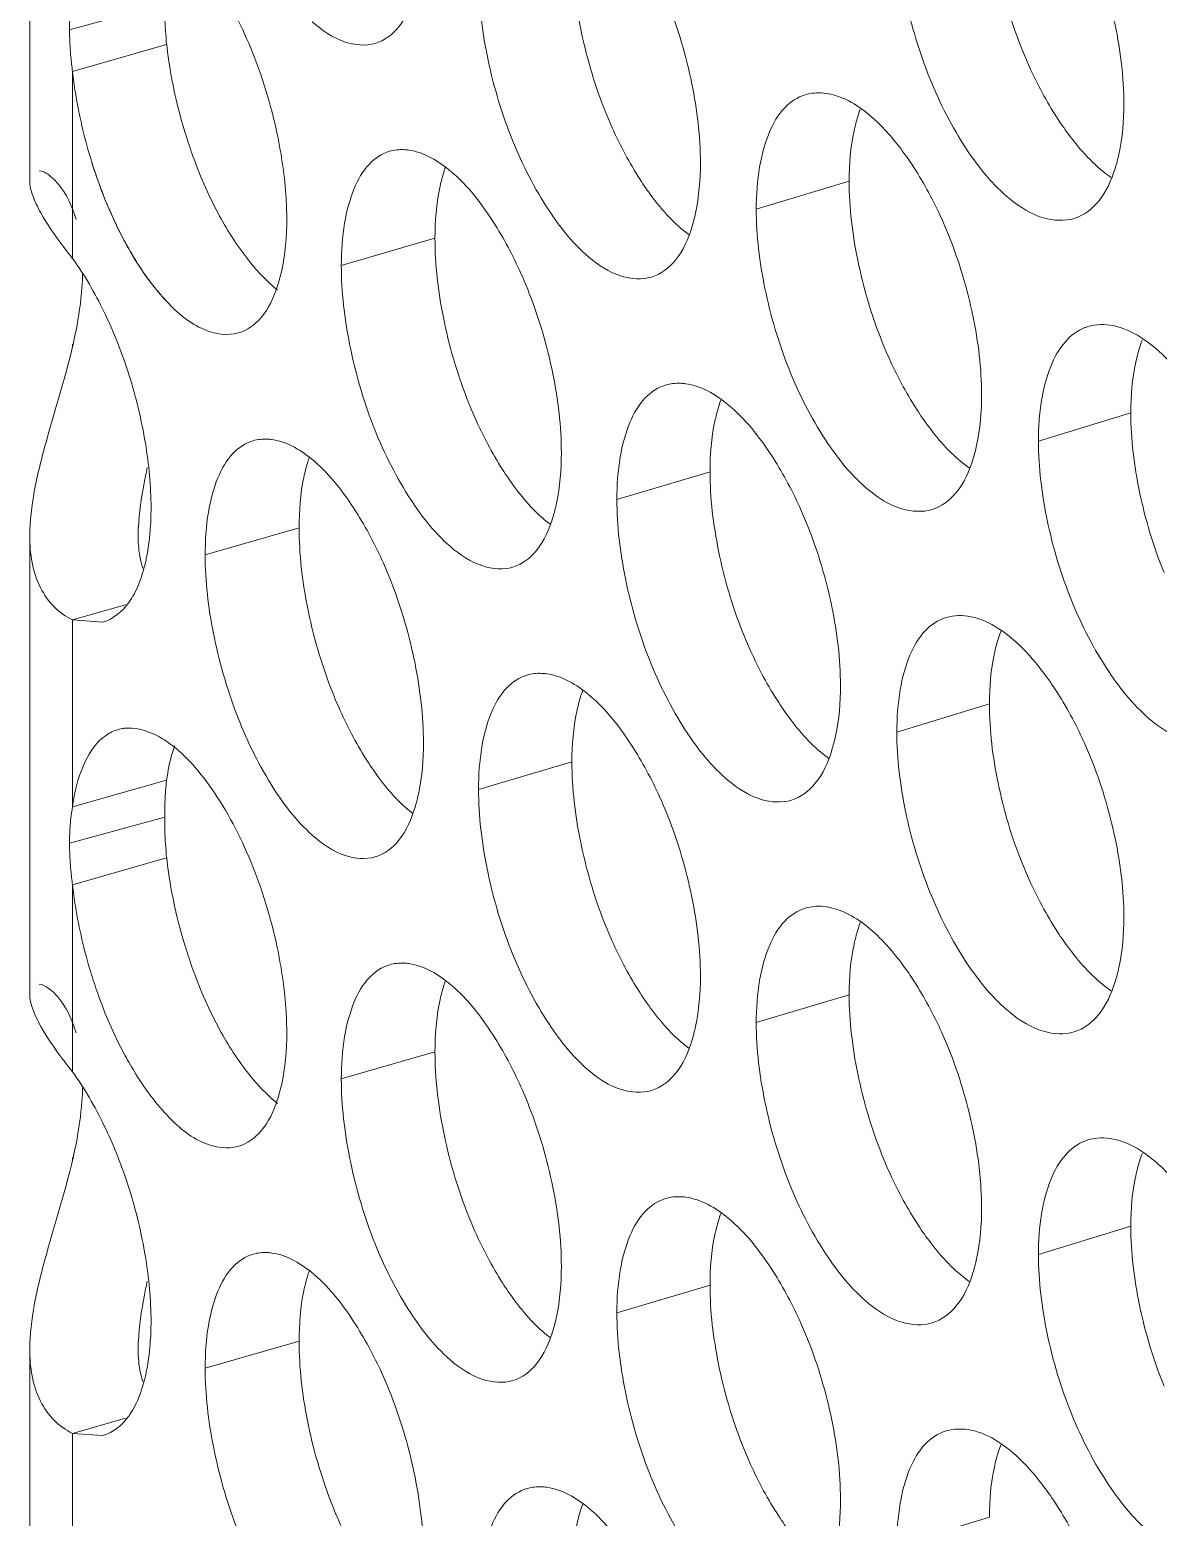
# Model space of a CAD drawing. Header units: millimetres. Extents: x 1177 to 4147, y 93 to 2194.
# Drawn here: x 2491.77 to 2502.7, y 874.13 to 888.53 of the extents above; entities that cross this region are included whole.
import ezdxf

# ---------------------------------------------------------------- set-up
doc = ezdxf.new("R2010")
doc.units = ezdxf.units.MM
doc.header["$LTSCALE"] = 0.1
doc.layers.get('0').update_dxf_attribs({"lineweight": 13})
doc.layers.add('标注', color=251, linetype='Continuous', lineweight=9)

# ---------------------------------------------------------------- blocks, each defined once
blk = doc.blocks.new('02')
for p, q in [((4328.801, 858.5), (4328.801, 864.842)), ((4329.392, 857.432), (4329.392, 860.019)), ((4328.801, 847.248), (4328.801, 853.595)), ((4329.392, 849.845), (4329.392, 852.432)), ((4329.392, 846.182), (4329.392, 848.769)), ((4328.801, 835.981), (4328.801, 842.345)), ((4329.392, 838.595), (4329.392, 841.182))]:
    blk.add_line(p, q)
at = {"layer": '标注'}
for p, q in [((4330.668, 860.953), (4329.351, 860.594)), ((4330.668, 860.953), (4329.351, 860.594)), ((4330.695, 860.391), (4329.392, 860.019)), ((4330.695, 860.391), (4329.392, 860.019)), ((4340.139, 858.499), (4338.854, 858.112)), ((4334.408, 857.71), (4333.112, 857.333)), ((4334.408, 857.71), (4333.112, 857.333)), ((4329.392, 856.21), (4329.392, 856.248)), ((4344.036, 855.298), (4342.758, 854.905)), ((4338.214, 854.482), (4336.925, 854.098)), ((4338.214, 854.482), (4336.925, 854.098)), ((4332.528, 853.707), (4331.228, 853.332)), ((4330.127, 852.641), (4329.392, 852.432)), ((4329.392, 852.432), (4329.813, 852.402)), ((4342.08, 851.271), (4340.799, 850.881)), ((4342.08, 851.271), (4340.799, 850.881)), ((4336.303, 850.469), (4335.011, 850.088)), ((4330.695, 850.217), (4329.392, 849.845)), ((4330.668, 849.703), (4329.351, 849.344)), ((4330.695, 849.141), (4329.392, 848.769)), ((4340.139, 847.249), (4338.854, 846.862)), ((4334.408, 846.46), (4333.112, 846.083)), ((4329.392, 844.96), (4329.392, 844.998)), ((4344.036, 844.048), (4342.758, 843.655)), ((4338.214, 843.232), (4336.925, 842.848)), ((4332.528, 842.457), (4331.228, 842.082)), ((4330.127, 841.391), (4329.392, 841.182)), ((4329.392, 841.182), (4329.813, 841.152)), ((4342.08, 840.021), (4340.799, 839.631))]:
    blk.add_line(p, q, dxfattribs=at)
for centre, radius, start, end in [((4336.687, 860.966), 6.02, 181.871, 185.483), ((4336.687, 860.966), 6.02, 181.871, 185.483), ((4336.712, 861.054), 6.053, 186.2893, 189.956), ((4336.712, 861.054), 6.053, 186.2893, 189.956), ((4333.9, 860.641), 4.55, 185.3339, 187.8588), ((4333.9, 860.641), 4.55, 185.3339, 187.8588), ((4342.076, 858.831), 1.903, 159.5485, 162.781), ((4336.39, 858.039), 1.95, 160.5892, 163.1153), ((4336.39, 858.039), 1.95, 160.5892, 163.1153), ((4343.627, 855.894), 0.623, 107.151, 111.3587), ((4345.946, 855.632), 1.875, 158.8656, 162.563), ((4340.165, 854.812), 1.918, 159.8933, 162.8914), ((4340.165, 854.812), 1.918, 159.8933, 162.8914), ((4334.526, 854.033), 1.966, 160.9402, 163.2288), ((4332.677, 853.598), 2.377, 177.2621, 180.0726), ((4344.003, 851.604), 1.889, 159.2059, 162.6715), ((4344.003, 851.604), 1.889, 159.2059, 162.6715), ((4338.27, 850.798), 1.933, 160.2403, 163.0029), ((4330.173, 850.386), 0.55, 97.1735, 105.9366), ((4335.848, 849.705), 5.18, 178.0496, 180.0207), ((4331.697, 849.429), 2.342, 169.768, 173.6853), ((4336.345, 849.704), 5.677, 180.0086, 181.863), ((4336.687, 849.716), 6.02, 181.871, 185.483), ((4336.712, 849.804), 6.053, 186.2893, 189.956), ((4333.9, 849.391), 4.55, 185.3339, 187.8588), ((4342.076, 847.581), 1.903, 159.5485, 162.781), ((4336.39, 846.789), 1.95, 160.5892, 163.1153), ((4343.627, 844.644), 0.623, 107.151, 111.3587), ((4345.946, 844.382), 1.875, 158.8656, 162.563), ((4340.165, 843.562), 1.918, 159.8933, 162.8914), ((4334.526, 842.783), 1.966, 160.9402, 163.2288), ((4332.677, 842.348), 2.377, 177.2621, 180.0726), ((4344.003, 840.354), 1.889, 159.2059, 162.6715), ((4338.27, 839.548), 1.933, 160.2403, 163.0029)]:
    blk.add_arc(centre, radius, start, end, dxfattribs=at)
for points, knots in [([(4342.08, 862.521), (4342.08, 862.155), (4342.174, 861.398), (4342.391, 860.67), (4342.537, 860.309)], [0, 0, 0, 0, 0.484648, 1, 1, 1, 1]), ([(4340.799, 862.131), (4340.799, 861.765), (4340.893, 861.008), (4341.216, 859.927), (4341.7, 858.977), (4342.129, 858.444), (4342.365, 858.252)], [0, 0, 0, 0, 0.256604, 0.529576, 0.786585, 1, 1, 1, 1]), ([(4336.303, 861.719), (4336.303, 861.352), (4336.395, 860.596), (4336.607, 859.866), (4336.75, 859.503)], [0, 0, 0, 0, 0.484764, 1, 1, 1, 1]), ([(4343.941, 859.571), (4343.941, 859.937), (4343.845, 860.693), (4343.626, 861.421), (4343.479, 861.781)], [0, 0, 0, 0, 0.484476, 1, 1, 1, 1]), ([(4332.225, 859.15), (4332.14, 859.557), (4331.905, 860.323), (4331.535, 861.037), (4331.316, 861.35)], [0, 0, 0, 0, 0.521078, 1, 1, 1, 1]), ([(4332.225, 859.15), (4332.14, 859.557), (4331.905, 860.323), (4331.535, 861.037), (4331.316, 861.35)], [0, 0, 0, 0, 0.521078, 1, 1, 1, 1]), ([(4335.011, 861.338), (4335.011, 860.972), (4335.103, 860.217), (4335.417, 859.135), (4335.888, 858.184), (4336.305, 857.647), (4336.536, 857.451)], [0, 0, 0, 0, 0.257025, 0.530351, 0.787311, 1, 1, 1, 1]), ([(4333.581, 860.405), (4333.709, 860.442), (4333.965, 860.643), (4334.083, 860.929), (4334.132, 861.092)], [0, 0, 0, 0, 0.438663, 1, 1, 1, 1]), ([(4338.081, 858.756), (4338.081, 859.122), (4337.987, 859.878), (4337.773, 860.607), (4337.629, 860.97)], [0, 0, 0, 0, 0.484593, 1, 1, 1, 1]), ([(4329.369, 860.936), (4329.366, 860.909), (4329.355, 860.795), (4329.351, 860.681), (4329.351, 860.594)], [0, 0, 0, 0, 0.240746, 1, 1, 1, 1]), ([(4329.369, 860.936), (4329.366, 860.909), (4329.355, 860.795), (4329.351, 860.681), (4329.351, 860.594)], [0, 0, 0, 0, 0.240746, 1, 1, 1, 1]), ([(4329.351, 860.594), (4329.351, 860.563), (4329.353, 860.438), (4329.36, 860.313), (4329.369, 860.218)], [0, 0, 0, 0, 0.242279, 1, 1, 1, 1]), ([(4329.351, 860.594), (4329.351, 860.563), (4329.353, 860.438), (4329.36, 860.313), (4329.369, 860.218)], [0, 0, 0, 0, 0.242279, 1, 1, 1, 1]), ([(4332.711, 860.705), (4332.843, 860.587), (4333.109, 860.399), (4333.448, 860.366), (4333.581, 860.405)], [0, 0, 0, 0, 0.561342, 1, 1, 1, 1]), ([(4342.537, 860.309), (4342.573, 860.22), (4342.718, 859.883), (4342.895, 859.559), (4343.045, 859.332)], [0, 0, 0, 0, 0.260496, 1, 1, 1, 1]), ([(4329.392, 860.019), (4329.403, 859.92), (4329.459, 859.512), (4329.554, 859.11), (4329.644, 858.812)], [0, 0, 0, 0, 0.243528, 1, 1, 1, 1]), ([(4329.392, 860.019), (4329.403, 859.92), (4329.459, 859.512), (4329.554, 859.11), (4329.644, 858.812)], [0, 0, 0, 0, 0.243528, 1, 1, 1, 1]), ([(4330.75, 860.007), (4330.762, 859.939), (4330.815, 859.661), (4330.885, 859.387), (4330.947, 859.184)], [0, 0, 0, 0, 0.247361, 1, 1, 1, 1]), ([(4330.75, 860.007), (4330.762, 859.939), (4330.815, 859.661), (4330.885, 859.387), (4330.947, 859.184)], [0, 0, 0, 0, 0.247361, 1, 1, 1, 1]), ([(4339.532, 859.695), (4339.425, 859.663), (4339.21, 859.518), (4339.005, 859.153), (4338.879, 858.671), (4338.854, 858.308), (4338.854, 858.112)], [0, 0, 0, 0, 0.183968, 0.404776, 0.677031, 1, 1, 1, 1]), ([(4341.005, 858.734), (4340.894, 858.902), (4340.692, 859.168), (4340.368, 859.473), (4340.08, 859.651), (4339.797, 859.734), (4339.613, 859.72), (4339.532, 859.695)], [0, 0, 0, 0, 0.324474, 0.533713, 0.711862, 0.863947, 1, 1, 1, 1]), ([(4343.819, 858.676), (4343.84, 858.741), (4343.916, 859.033), (4343.941, 859.337), (4343.941, 859.571)], [0, 0, 0, 0, 0.225833, 1, 1, 1, 1]), ([(4336.75, 859.503), (4336.785, 859.414), (4336.926, 859.076), (4337.099, 858.751), (4337.246, 858.524)], [0, 0, 0, 0, 0.260758, 1, 1, 1, 1]), ([(4340.259, 859.394), (4340.239, 859.329), (4340.164, 859.037), (4340.139, 858.733), (4340.139, 858.499)], [0, 0, 0, 0, 0.225492, 1, 1, 1, 1]), ([(4343.045, 859.332), (4343.1, 859.25), (4343.306, 858.961), (4343.555, 858.696), (4343.766, 858.552)], [0, 0, 0, 0, 0.280375, 1, 1, 1, 1]), ([(4330.947, 859.184), (4330.977, 859.084), (4331.104, 858.699), (4331.264, 858.324), (4331.406, 858.058)], [0, 0, 0, 0, 0.257432, 1, 1, 1, 1]), ([(4330.947, 859.184), (4330.977, 859.084), (4331.104, 858.699), (4331.264, 858.324), (4331.406, 858.058)], [0, 0, 0, 0, 0.257432, 1, 1, 1, 1]), ([(4332.357, 857.982), (4332.357, 858.075), (4332.344, 858.467), (4332.287, 858.857), (4332.225, 859.15)], [0, 0, 0, 0, 0.236743, 1, 1, 1, 1]), ([(4332.357, 857.982), (4332.357, 858.075), (4332.344, 858.467), (4332.287, 858.857), (4332.225, 859.15)], [0, 0, 0, 0, 0.236743, 1, 1, 1, 1]), ([(4333.779, 858.913), (4333.673, 858.882), (4333.461, 858.738), (4333.26, 858.374), (4333.136, 857.892), (4333.112, 857.529), (4333.112, 857.333)], [0, 0, 0, 0, 0.181499, 0.401469, 0.674683, 1, 1, 1, 1]), ([(4333.779, 858.913), (4333.673, 858.882), (4333.461, 858.738), (4333.26, 858.374), (4333.136, 857.892), (4333.112, 857.529), (4333.112, 857.333)], [0, 0, 0, 0, 0.181499, 0.401469, 0.674683, 1, 1, 1, 1]), ([(4334.048, 858.929), (4334.025, 858.933), (4333.935, 858.941), (4333.843, 858.931), (4333.779, 858.913)], [0, 0, 0, 0, 0.259359, 1, 1, 1, 1]), ([(4334.048, 858.929), (4334.025, 858.933), (4333.935, 858.941), (4333.843, 858.931), (4333.779, 858.913)], [0, 0, 0, 0, 0.259359, 1, 1, 1, 1]), ([(4335.213, 857.939), (4335.049, 858.194), (4334.734, 858.61), (4334.263, 858.898), (4334.048, 858.929)], [0, 0, 0, 0, 0.582011, 1, 1, 1, 1]), ([(4335.213, 857.939), (4335.049, 858.194), (4334.734, 858.61), (4334.263, 858.898), (4334.048, 858.929)], [0, 0, 0, 0, 0.582011, 1, 1, 1, 1]), ([(4329.644, 858.812), (4329.762, 858.425), (4330.041, 857.724), (4330.459, 857.087), (4330.696, 856.836)], [0, 0, 0, 0, 0.540054, 1, 1, 1, 1]), ([(4329.644, 858.812), (4329.675, 858.712), (4329.801, 858.327), (4329.962, 857.952), (4330.104, 857.686)], [0, 0, 0, 0, 0.257377, 1, 1, 1, 1]), ([(4337.962, 857.862), (4337.982, 857.927), (4338.056, 858.219), (4338.081, 858.523), (4338.081, 858.756)], [0, 0, 0, 0, 0.225428, 1, 1, 1, 1]), ([(4341.514, 857.756), (4341.478, 857.845), (4341.332, 858.183), (4341.155, 858.507), (4341.005, 858.734)], [0, 0, 0, 0, 0.260475, 1, 1, 1, 1]), ([(4328.954, 858.061), (4328.91, 858.141), (4328.841, 858.281), (4328.801, 858.436), (4328.801, 858.5)], [0, 0, 0, 0, 0.58968, 1, 1, 1, 1]), ([(4328.932, 858.645), (4328.974, 858.64), (4329.073, 858.59), (4329.281, 858.385), (4329.389, 858.149), (4329.441, 857.971)], [0, 0, 0, 0, 0.148198, 0.361925, 1, 1, 1, 1]), ([(4334.524, 858.605), (4334.505, 858.54), (4334.431, 858.247), (4334.408, 857.944), (4334.408, 857.71)], [0, 0, 0, 0, 0.225092, 1, 1, 1, 1]), ([(4334.524, 858.605), (4334.505, 858.54), (4334.431, 858.247), (4334.408, 857.944), (4334.408, 857.71)], [0, 0, 0, 0, 0.225092, 1, 1, 1, 1]), ([(4337.246, 858.524), (4337.297, 858.444), (4337.491, 858.165), (4337.721, 857.907), (4337.919, 857.761)], [0, 0, 0, 0, 0.279282, 1, 1, 1, 1]), ([(4340.139, 858.499), (4340.139, 858.133), (4340.233, 857.376), (4340.448, 856.647), (4340.593, 856.286)], [0, 0, 0, 0, 0.484687, 1, 1, 1, 1]), ([(4343.255, 857.985), (4343.385, 858.025), (4343.644, 858.225), (4343.768, 858.514), (4343.819, 858.676)], [0, 0, 0, 0, 0.443684, 1, 1, 1, 1]), ([(4338.854, 858.112), (4338.854, 857.746), (4338.948, 856.989), (4339.268, 855.907), (4339.749, 854.957), (4340.174, 854.422), (4340.408, 854.229)], [0, 0, 0, 0, 0.256797, 0.52993, 0.786916, 1, 1, 1, 1]), ([(4342.365, 858.252), (4342.502, 858.14), (4342.779, 857.964), (4343.119, 857.944), (4343.255, 857.985)], [0, 0, 0, 0, 0.555929, 1, 1, 1, 1]), ([(4329.392, 857.432), (4329.347, 857.489), (4329.191, 857.691), (4329.044, 857.901), (4328.954, 858.061)], [0, 0, 0, 0, 0.283462, 1, 1, 1, 1]), ([(4331.406, 858.058), (4331.522, 857.842), (4331.761, 857.459), (4332.068, 857.123), (4332.228, 856.996)], [0, 0, 0, 0, 0.545672, 1, 1, 1, 1]), ([(4331.406, 858.058), (4331.522, 857.842), (4331.761, 857.459), (4332.068, 857.123), (4332.228, 856.996)], [0, 0, 0, 0, 0.545672, 1, 1, 1, 1]), ([(4332.225, 857.039), (4332.248, 857.107), (4332.331, 857.414), (4332.357, 857.735), (4332.357, 857.982)], [0, 0, 0, 0, 0.223003, 1, 1, 1, 1]), ([(4332.225, 857.039), (4332.248, 857.107), (4332.331, 857.414), (4332.357, 857.735), (4332.357, 857.982)], [0, 0, 0, 0, 0.223003, 1, 1, 1, 1]), ([(4335.709, 856.958), (4335.674, 857.047), (4335.532, 857.385), (4335.36, 857.711), (4335.213, 857.939)], [0, 0, 0, 0, 0.260737, 1, 1, 1, 1]), ([(4335.709, 856.958), (4335.674, 857.047), (4335.532, 857.385), (4335.36, 857.711), (4335.213, 857.939)], [0, 0, 0, 0, 0.260737, 1, 1, 1, 1]), ([(4330.104, 857.686), (4330.148, 857.604), (4330.32, 857.303), (4330.523, 857.02), (4330.696, 856.836)], [0, 0, 0, 0, 0.271397, 1, 1, 1, 1]), ([(4334.408, 857.71), (4334.408, 857.344), (4334.499, 856.587), (4334.709, 855.857), (4334.851, 855.494)], [0, 0, 0, 0, 0.484802, 1, 1, 1, 1]), ([(4334.408, 857.71), (4334.408, 857.344), (4334.499, 856.587), (4334.709, 855.857), (4334.851, 855.494)], [0, 0, 0, 0, 0.484802, 1, 1, 1, 1]), ([(4337.405, 857.174), (4337.534, 857.212), (4337.791, 857.412), (4337.911, 857.699), (4337.962, 857.862)], [0, 0, 0, 0, 0.440715, 1, 1, 1, 1]), ([(4341.972, 855.545), (4341.972, 855.911), (4341.877, 856.667), (4341.66, 857.395), (4341.514, 857.756)], [0, 0, 0, 0, 0.484515, 1, 1, 1, 1]), ([(4330.479, 853.983), (4330.479, 854.282), (4330.418, 854.903), (4330.199, 855.816), (4329.861, 856.677), (4329.56, 857.202), (4329.392, 857.432)], [0, 0, 0, 0, 0.24518, 0.507954, 0.766556, 1, 1, 1, 1]), ([(4333.112, 857.333), (4333.112, 856.968), (4333.203, 856.216), (4333.511, 855.138), (4333.976, 854.187), (4334.388, 853.649), (4334.616, 853.451)], [0, 0, 0, 0, 0.25688, 0.530083, 0.787064, 1, 1, 1, 1]), ([(4333.112, 857.333), (4333.112, 856.968), (4333.203, 856.216), (4333.511, 855.138), (4333.976, 854.187), (4334.388, 853.649), (4334.616, 853.451)], [0, 0, 0, 0, 0.25688, 0.530083, 0.787064, 1, 1, 1, 1]), ([(4336.536, 857.451), (4336.67, 857.338), (4336.938, 857.16), (4337.272, 857.134), (4337.405, 857.174)], [0, 0, 0, 0, 0.558251, 1, 1, 1, 1]), ([(4329.532, 857.212), (4329.531, 857.15), (4329.518, 856.89), (4329.479, 856.632), (4329.441, 856.438)], [0, 0, 0, 0, 0.238404, 1, 1, 1, 1]), ([(4331.69, 856.402), (4331.811, 856.437), (4332.057, 856.619), (4332.175, 856.888), (4332.225, 857.039)], [0, 0, 0, 0, 0.441393, 1, 1, 1, 1]), ([(4331.69, 856.402), (4331.811, 856.437), (4332.057, 856.619), (4332.175, 856.888), (4332.225, 857.039)], [0, 0, 0, 0, 0.441393, 1, 1, 1, 1]), ([(4336.157, 854.743), (4336.157, 855.11), (4336.065, 855.866), (4335.852, 856.595), (4335.709, 856.958)], [0, 0, 0, 0, 0.484632, 1, 1, 1, 1]), ([(4336.157, 854.743), (4336.157, 855.11), (4336.065, 855.866), (4335.852, 856.595), (4335.709, 856.958)], [0, 0, 0, 0, 0.484632, 1, 1, 1, 1]), ([(4330.696, 856.836), (4330.844, 856.68), (4331.132, 856.424), (4331.537, 856.358), (4331.69, 856.402)], [0, 0, 0, 0, 0.574979, 1, 1, 1, 1]), ([(4330.696, 856.836), (4330.844, 856.68), (4331.132, 856.424), (4331.537, 856.358), (4331.69, 856.402)], [0, 0, 0, 0, 0.574979, 1, 1, 1, 1]), ([(4329.441, 856.438), (4329.339, 855.919), (4329.098, 855.188), (4328.856, 854.246), (4328.801, 853.801), (4328.801, 853.595)], [0, 0, 0, 0, 0.543055, 0.787808, 1, 1, 1, 1]), ([(4343.4, 856.475), (4343.297, 856.435), (4343.095, 856.279), (4342.901, 855.917), (4342.782, 855.446), (4342.758, 855.094), (4342.758, 854.905)], [0, 0, 0, 0, 0.186349, 0.409523, 0.681034, 1, 1, 1, 1]), ([(4344.942, 855.537), (4344.829, 855.705), (4344.599, 856.002), (4344.213, 856.343), (4343.82, 856.526), (4343.554, 856.524), (4343.443, 856.49)], [0, 0, 0, 0, 0.323685, 0.595295, 0.814917, 1, 1, 1, 1]), ([(4340.593, 856.286), (4340.628, 856.197), (4340.773, 855.859), (4340.948, 855.535), (4341.097, 855.308)], [0, 0, 0, 0, 0.260583, 1, 1, 1, 1]), ([(4344.157, 856.193), (4344.137, 856.128), (4344.06, 855.836), (4344.036, 855.531), (4344.036, 855.298)], [0, 0, 0, 0, 0.225761, 1, 1, 1, 1]), ([(4337.599, 855.68), (4337.493, 855.648), (4337.279, 855.504), (4337.075, 855.139), (4336.95, 854.657), (4336.925, 854.294), (4336.925, 854.098)], [0, 0, 0, 0, 0.183153, 0.403682, 0.676253, 1, 1, 1, 1]), ([(4337.599, 855.68), (4337.493, 855.648), (4337.279, 855.504), (4337.075, 855.139), (4336.95, 854.657), (4336.925, 854.294), (4336.925, 854.098)], [0, 0, 0, 0, 0.183153, 0.403682, 0.676253, 1, 1, 1, 1]), ([(4337.876, 855.699), (4337.853, 855.702), (4337.76, 855.71), (4337.665, 855.7), (4337.599, 855.68)], [0, 0, 0, 0, 0.259249, 1, 1, 1, 1]), ([(4337.876, 855.699), (4337.853, 855.702), (4337.76, 855.71), (4337.665, 855.7), (4337.599, 855.68)], [0, 0, 0, 0, 0.259249, 1, 1, 1, 1]), ([(4339.059, 854.715), (4338.893, 854.968), (4338.571, 855.385), (4338.094, 855.669), (4337.876, 855.699)], [0, 0, 0, 0, 0.580424, 1, 1, 1, 1]), ([(4339.059, 854.715), (4338.893, 854.968), (4338.571, 855.385), (4338.094, 855.669), (4337.876, 855.699)], [0, 0, 0, 0, 0.580424, 1, 1, 1, 1]), ([(4334.851, 855.494), (4334.885, 855.405), (4335.026, 855.067), (4335.197, 854.741), (4335.343, 854.513)], [0, 0, 0, 0, 0.260845, 1, 1, 1, 1]), ([(4334.851, 855.494), (4334.885, 855.405), (4335.026, 855.067), (4335.197, 854.741), (4335.343, 854.513)], [0, 0, 0, 0, 0.260845, 1, 1, 1, 1]), ([(4341.851, 854.65), (4341.872, 854.715), (4341.948, 855.007), (4341.972, 855.311), (4341.972, 855.545)], [0, 0, 0, 0, 0.225697, 1, 1, 1, 1]), ([(4338.332, 855.377), (4338.312, 855.312), (4338.238, 855.019), (4338.214, 854.715), (4338.214, 854.482)], [0, 0, 0, 0, 0.225358, 1, 1, 1, 1]), ([(4338.332, 855.377), (4338.312, 855.312), (4338.238, 855.019), (4338.214, 854.715), (4338.214, 854.482)], [0, 0, 0, 0, 0.225358, 1, 1, 1, 1]), ([(4341.097, 855.308), (4341.151, 855.226), (4341.353, 854.941), (4341.595, 854.678), (4341.802, 854.534)], [0, 0, 0, 0, 0.280024, 1, 1, 1, 1]), ([(4344.036, 855.298), (4344.036, 854.931), (4344.131, 854.175), (4344.35, 853.447), (4344.496, 853.086)], [0, 0, 0, 0, 0.48461, 1, 1, 1, 1]), ([(4331.891, 854.91), (4331.787, 854.88), (4331.575, 854.737), (4331.375, 854.374), (4331.252, 853.892), (4331.228, 853.529), (4331.228, 853.332)], [0, 0, 0, 0, 0.180661, 0.40035, 0.673891, 1, 1, 1, 1]), ([(4332.157, 854.926), (4332.134, 854.929), (4332.046, 854.938), (4331.955, 854.929), (4331.891, 854.91)], [0, 0, 0, 0, 0.259416, 1, 1, 1, 1]), ([(4333.312, 853.933), (4333.15, 854.188), (4332.839, 854.604), (4332.371, 854.894), (4332.157, 854.926)], [0, 0, 0, 0, 0.582814, 1, 1, 1, 1]), ([(4342.758, 854.905), (4342.758, 854.538), (4342.853, 853.782), (4343.179, 852.701), (4343.667, 851.752), (4344.099, 851.221), (4344.336, 851.029)], [0, 0, 0, 0, 0.256412, 0.529221, 0.786254, 1, 1, 1, 1]), ([(4332.643, 854.601), (4332.624, 854.536), (4332.551, 854.243), (4332.528, 853.94), (4332.528, 853.707)], [0, 0, 0, 0, 0.22496, 1, 1, 1, 1]), ([(4336.039, 853.85), (4336.059, 853.914), (4336.133, 854.207), (4336.157, 854.51), (4336.157, 854.743)], [0, 0, 0, 0, 0.225294, 1, 1, 1, 1]), ([(4336.039, 853.85), (4336.059, 853.914), (4336.133, 854.207), (4336.157, 854.51), (4336.157, 854.743)], [0, 0, 0, 0, 0.225294, 1, 1, 1, 1]), ([(4339.564, 853.736), (4339.528, 853.825), (4339.384, 854.162), (4339.208, 854.487), (4339.059, 854.715)], [0, 0, 0, 0, 0.260562, 1, 1, 1, 1]), ([(4339.564, 853.736), (4339.528, 853.825), (4339.384, 854.162), (4339.208, 854.487), (4339.059, 854.715)], [0, 0, 0, 0, 0.260562, 1, 1, 1, 1]), ([(4341.29, 853.96), (4341.419, 854), (4341.678, 854.2), (4341.8, 854.488), (4341.851, 854.65)], [0, 0, 0, 0, 0.442709, 1, 1, 1, 1]), ([(4330.426, 854.539), (4330.411, 854.467), (4330.357, 854.193), (4330.313, 853.916), (4330.304, 853.711)], [0, 0, 0, 0, 0.264477, 1, 1, 1, 1]), ([(4335.343, 854.513), (4335.393, 854.434), (4335.582, 854.159), (4335.807, 853.903), (4336, 853.757)], [0, 0, 0, 0, 0.27889, 1, 1, 1, 1]), ([(4335.343, 854.513), (4335.393, 854.434), (4335.582, 854.159), (4335.807, 853.903), (4336, 853.757)], [0, 0, 0, 0, 0.27889, 1, 1, 1, 1]), ([(4338.214, 854.482), (4338.214, 854.115), (4338.307, 853.359), (4338.52, 852.629), (4338.664, 852.267)], [0, 0, 0, 0, 0.484725, 1, 1, 1, 1]), ([(4338.214, 854.482), (4338.214, 854.115), (4338.307, 853.359), (4338.52, 852.629), (4338.664, 852.267)], [0, 0, 0, 0, 0.484725, 1, 1, 1, 1]), ([(4340.408, 854.229), (4340.545, 854.117), (4340.818, 853.941), (4341.155, 853.919), (4341.29, 853.96)], [0, 0, 0, 0, 0.55656, 1, 1, 1, 1]), ([(4330.457, 853.557), (4330.46, 853.591), (4330.474, 853.733), (4330.479, 853.875), (4330.479, 853.983)], [0, 0, 0, 0, 0.240443, 1, 1, 1, 1]), ([(4336.925, 854.098), (4336.925, 853.731), (4337.018, 852.975), (4337.335, 851.892), (4337.812, 850.941), (4338.234, 850.405), (4338.467, 850.211)], [0, 0, 0, 0, 0.256988, 0.530284, 0.787246, 1, 1, 1, 1]), ([(4336.925, 854.098), (4336.925, 853.731), (4337.018, 852.975), (4337.335, 851.892), (4337.812, 850.941), (4338.234, 850.405), (4338.467, 850.211)], [0, 0, 0, 0, 0.256988, 0.530284, 0.787246, 1, 1, 1, 1]), ([(4333.805, 852.951), (4333.77, 853.04), (4333.629, 853.379), (4333.458, 853.705), (4333.312, 853.933)], [0, 0, 0, 0, 0.260824, 1, 1, 1, 1]), ([(4335.486, 853.162), (4335.613, 853.2), (4335.87, 853.4), (4335.989, 853.687), (4336.039, 853.85)], [0, 0, 0, 0, 0.439697, 1, 1, 1, 1]), ([(4335.486, 853.162), (4335.613, 853.2), (4335.87, 853.4), (4335.989, 853.687), (4336.039, 853.85)], [0, 0, 0, 0, 0.439697, 1, 1, 1, 1]), ([(4328.801, 853.595), (4328.8, 853.35), (4328.855, 852.983), (4329.123, 852.604), (4329.299, 852.478), (4329.392, 852.432)], [0, 0, 0, 0, 0.536627, 0.771347, 1, 1, 1, 1]), ([(4330.301, 853.595), (4330.301, 853.554), (4330.306, 853.404), (4330.329, 853.252), (4330.365, 853.15)], [0, 0, 0, 0, 0.274396, 1, 1, 1, 1]), ([(4330.401, 853.225), (4330.407, 853.251), (4330.43, 853.361), (4330.447, 853.472), (4330.457, 853.557)], [0, 0, 0, 0, 0.239722, 1, 1, 1, 1]), ([(4332.528, 853.707), (4332.528, 853.34), (4332.618, 852.583), (4332.827, 851.852), (4332.967, 851.489)], [0, 0, 0, 0, 0.484841, 1, 1, 1, 1]), ([(4340.019, 851.523), (4340.019, 851.889), (4339.925, 852.645), (4339.709, 853.374), (4339.564, 853.736)], [0, 0, 0, 0, 0.484554, 1, 1, 1, 1]), ([(4340.019, 851.523), (4340.019, 851.889), (4339.925, 852.645), (4339.709, 853.374), (4339.564, 853.736)], [0, 0, 0, 0, 0.484554, 1, 1, 1, 1]), ([(4334.616, 853.451), (4334.749, 853.335), (4335.016, 853.152), (4335.353, 853.123), (4335.486, 853.162)], [0, 0, 0, 0, 0.55978, 1, 1, 1, 1]), ([(4334.616, 853.451), (4334.749, 853.335), (4335.016, 853.152), (4335.353, 853.123), (4335.486, 853.162)], [0, 0, 0, 0, 0.55978, 1, 1, 1, 1]), ([(4329.813, 852.402), (4329.956, 852.443), (4330.159, 852.614), (4330.317, 852.926), (4330.376, 853.12), (4330.401, 853.225)], [0, 0, 0, 0, 0.426718, 0.691609, 1, 1, 1, 1]), ([(4331.228, 853.332), (4331.228, 852.969), (4331.318, 852.22), (4331.622, 851.145), (4332.079, 850.195), (4332.485, 849.655), (4332.711, 849.455)], [0, 0, 0, 0, 0.256731, 0.529807, 0.786809, 1, 1, 1, 1]), ([(4334.249, 850.735), (4334.249, 851.102), (4334.157, 851.858), (4333.946, 852.588), (4333.805, 852.951)], [0, 0, 0, 0, 0.48467, 1, 1, 1, 1]), ([(4341.48, 852.465), (4341.372, 852.433), (4341.157, 852.288), (4340.95, 851.922), (4340.824, 851.439), (4340.799, 851.077), (4340.799, 850.881)], [0, 0, 0, 0, 0.184776, 0.405862, 0.677804, 1, 1, 1, 1]), ([(4341.48, 852.465), (4341.372, 852.433), (4341.157, 852.288), (4340.95, 851.922), (4340.824, 851.439), (4340.799, 851.077), (4340.799, 850.881)], [0, 0, 0, 0, 0.184776, 0.405862, 0.677804, 1, 1, 1, 1]), ([(4342.966, 851.508), (4342.854, 851.676), (4342.627, 851.973), (4342.244, 852.315), (4341.855, 852.5), (4341.59, 852.499), (4341.48, 852.465)], [0, 0, 0, 0, 0.324351, 0.596195, 0.815556, 1, 1, 1, 1]), ([(4342.966, 851.508), (4342.854, 851.676), (4342.627, 851.973), (4342.244, 852.315), (4341.855, 852.5), (4341.59, 852.499), (4341.48, 852.465)], [0, 0, 0, 0, 0.324351, 0.596195, 0.815556, 1, 1, 1, 1]), ([(4338.664, 852.267), (4338.699, 852.178), (4338.842, 851.841), (4339.016, 851.516), (4339.164, 851.289)], [0, 0, 0, 0, 0.260671, 1, 1, 1, 1]), ([(4338.664, 852.267), (4338.699, 852.178), (4338.842, 851.841), (4339.016, 851.516), (4339.164, 851.289)], [0, 0, 0, 0, 0.260671, 1, 1, 1, 1]), ([(4342.2, 852.167), (4342.18, 852.102), (4342.104, 851.809), (4342.08, 851.505), (4342.08, 851.271)], [0, 0, 0, 0, 0.225626, 1, 1, 1, 1]), ([(4342.2, 852.167), (4342.18, 852.102), (4342.104, 851.809), (4342.08, 851.505), (4342.08, 851.271)], [0, 0, 0, 0, 0.225626, 1, 1, 1, 1]), ([(4335.681, 851.669), (4335.576, 851.638), (4335.362, 851.494), (4335.16, 851.129), (4335.035, 850.647), (4335.011, 850.285), (4335.011, 850.088)], [0, 0, 0, 0, 0.18233, 0.402579, 0.67547, 1, 1, 1, 1]), ([(4335.955, 851.687), (4335.931, 851.69), (4335.84, 851.699), (4335.747, 851.688), (4335.681, 851.669)], [0, 0, 0, 0, 0.259303, 1, 1, 1, 1]), ([(4337.128, 850.7), (4336.963, 850.954), (4336.645, 851.37), (4336.171, 851.656), (4335.955, 851.687)], [0, 0, 0, 0, 0.581214, 1, 1, 1, 1]), ([(4339.899, 850.629), (4339.919, 850.694), (4339.995, 850.986), (4340.019, 851.29), (4340.019, 851.523)], [0, 0, 0, 0, 0.225563, 1, 1, 1, 1]), ([(4339.899, 850.629), (4339.919, 850.694), (4339.995, 850.986), (4340.019, 851.29), (4340.019, 851.523)], [0, 0, 0, 0, 0.225563, 1, 1, 1, 1]), ([(4343.479, 850.531), (4343.443, 850.62), (4343.296, 850.958), (4343.118, 851.282), (4342.966, 851.508)], [0, 0, 0, 0, 0.260387, 1, 1, 1, 1]), ([(4343.479, 850.531), (4343.443, 850.62), (4343.296, 850.958), (4343.118, 851.282), (4342.966, 851.508)], [0, 0, 0, 0, 0.260387, 1, 1, 1, 1]), ([(4332.967, 851.489), (4333.001, 851.4), (4333.141, 851.061), (4333.311, 850.735), (4333.455, 850.507)], [0, 0, 0, 0, 0.260931, 1, 1, 1, 1]), ([(4336.421, 851.364), (4336.401, 851.299), (4336.327, 851.006), (4336.303, 850.702), (4336.303, 850.469)], [0, 0, 0, 0, 0.225225, 1, 1, 1, 1]), ([(4339.164, 851.289), (4339.217, 851.208), (4339.414, 850.926), (4339.651, 850.665), (4339.853, 850.52)], [0, 0, 0, 0, 0.279659, 1, 1, 1, 1]), ([(4339.164, 851.289), (4339.217, 851.208), (4339.414, 850.926), (4339.651, 850.665), (4339.853, 850.52)], [0, 0, 0, 0, 0.279659, 1, 1, 1, 1]), ([(4342.08, 851.271), (4342.08, 850.905), (4342.174, 850.148), (4342.391, 849.42), (4342.537, 849.059)], [0, 0, 0, 0, 0.484648, 1, 1, 1, 1]), ([(4342.08, 851.271), (4342.08, 850.905), (4342.174, 850.148), (4342.391, 849.42), (4342.537, 849.059)], [0, 0, 0, 0, 0.484648, 1, 1, 1, 1]), ([(4330.022, 850.916), (4329.963, 850.899), (4329.887, 850.861), (4329.821, 850.81), (4329.805, 850.797)], [0, 0, 0, 0, 0.740858, 1, 1, 1, 1]), ([(4331.316, 850.1), (4331.223, 850.234), (4331.035, 850.472), (4330.662, 850.809), (4330.309, 850.958), (4330.104, 850.933)], [0, 0, 0, 0, 0.320968, 0.5929, 1, 1, 1, 1]), ([(4344.336, 851.029), (4344.475, 850.917), (4344.755, 850.742), (4345.098, 850.723), (4345.235, 850.765)], [0, 0, 0, 0, 0.555309, 1, 1, 1, 1]), ([(4329.805, 850.797), (4329.689, 850.698), (4329.497, 850.386), (4329.419, 850.042), (4329.392, 849.845)], [0, 0, 0, 0, 0.434523, 1, 1, 1, 1]), ([(4330.808, 850.696), (4330.795, 850.66), (4330.744, 850.503), (4330.712, 850.342), (4330.695, 850.217)], [0, 0, 0, 0, 0.232223, 1, 1, 1, 1]), ([(4334.132, 849.842), (4334.152, 849.907), (4334.226, 850.199), (4334.249, 850.502), (4334.249, 850.735)], [0, 0, 0, 0, 0.225161, 1, 1, 1, 1]), ([(4337.629, 849.72), (4337.594, 849.809), (4337.45, 850.147), (4337.276, 850.472), (4337.128, 850.7)], [0, 0, 0, 0, 0.26065, 1, 1, 1, 1]), ([(4340.799, 850.881), (4340.799, 850.515), (4340.893, 849.758), (4341.216, 848.677), (4341.7, 847.727), (4342.129, 847.194), (4342.365, 847.002)], [0, 0, 0, 0, 0.256604, 0.529576, 0.786585, 1, 1, 1, 1]), ([(4340.799, 850.881), (4340.799, 850.515), (4340.893, 849.758), (4341.216, 848.677), (4341.7, 847.727), (4342.129, 847.194), (4342.365, 847.002)], [0, 0, 0, 0, 0.256604, 0.529576, 0.786585, 1, 1, 1, 1]), ([(4333.455, 850.507), (4333.505, 850.429), (4333.689, 850.157), (4333.909, 849.904), (4334.096, 849.758)], [0, 0, 0, 0, 0.278486, 1, 1, 1, 1]), ([(4339.34, 849.94), (4339.469, 849.979), (4339.727, 850.179), (4339.848, 850.466), (4339.899, 850.629)], [0, 0, 0, 0, 0.441719, 1, 1, 1, 1]), ([(4339.34, 849.94), (4339.469, 849.979), (4339.727, 850.179), (4339.848, 850.466), (4339.899, 850.629)], [0, 0, 0, 0, 0.441719, 1, 1, 1, 1]), ([(4343.941, 848.321), (4343.941, 848.687), (4343.845, 849.443), (4343.626, 850.171), (4343.479, 850.531)], [0, 0, 0, 0, 0.484476, 1, 1, 1, 1]), ([(4343.941, 848.321), (4343.941, 848.687), (4343.845, 849.443), (4343.626, 850.171), (4343.479, 850.531)], [0, 0, 0, 0, 0.484476, 1, 1, 1, 1]), ([(4336.303, 850.469), (4336.303, 850.102), (4336.395, 849.346), (4336.607, 848.616), (4336.75, 848.253)], [0, 0, 0, 0, 0.484764, 1, 1, 1, 1]), ([(4330.695, 850.217), (4330.692, 850.19), (4330.68, 850.078), (4330.674, 849.966), (4330.671, 849.881)], [0, 0, 0, 0, 0.242582, 1, 1, 1, 1]), ([(4332.225, 847.9), (4332.14, 848.307), (4331.905, 849.073), (4331.535, 849.787), (4331.316, 850.1)], [0, 0, 0, 0, 0.521078, 1, 1, 1, 1]), ([(4335.011, 850.088), (4335.011, 849.722), (4335.103, 848.967), (4335.417, 847.885), (4335.888, 846.934), (4336.305, 846.397), (4336.536, 846.201)], [0, 0, 0, 0, 0.257025, 0.530351, 0.787311, 1, 1, 1, 1]), ([(4338.467, 850.211), (4338.602, 850.099), (4338.872, 849.923), (4339.207, 849.899), (4339.34, 849.94)], [0, 0, 0, 0, 0.557203, 1, 1, 1, 1]), ([(4338.467, 850.211), (4338.602, 850.099), (4338.872, 849.923), (4339.207, 849.899), (4339.34, 849.94)], [0, 0, 0, 0, 0.557203, 1, 1, 1, 1]), ([(4329.369, 849.686), (4329.366, 849.659), (4329.355, 849.545), (4329.351, 849.431), (4329.351, 849.344)], [0, 0, 0, 0, 0.240746, 1, 1, 1, 1]), ([(4333.581, 849.155), (4333.709, 849.192), (4333.965, 849.393), (4334.083, 849.679), (4334.132, 849.842)], [0, 0, 0, 0, 0.438663, 1, 1, 1, 1]), ([(4338.081, 847.506), (4338.081, 847.872), (4337.987, 848.628), (4337.773, 849.357), (4337.629, 849.72)], [0, 0, 0, 0, 0.484593, 1, 1, 1, 1]), ([(4332.711, 849.455), (4332.843, 849.337), (4333.109, 849.149), (4333.448, 849.116), (4333.581, 849.155)], [0, 0, 0, 0, 0.561342, 1, 1, 1, 1]), ([(4329.351, 849.344), (4329.351, 849.313), (4329.353, 849.188), (4329.36, 849.063), (4329.369, 848.968)], [0, 0, 0, 0, 0.242279, 1, 1, 1, 1]), ([(4342.537, 849.059), (4342.573, 848.97), (4342.718, 848.633), (4342.895, 848.309), (4343.045, 848.082)], [0, 0, 0, 0, 0.260496, 1, 1, 1, 1]), ([(4342.537, 849.059), (4342.573, 848.97), (4342.718, 848.633), (4342.895, 848.309), (4343.045, 848.082)], [0, 0, 0, 0, 0.260496, 1, 1, 1, 1]), ([(4329.392, 848.769), (4329.403, 848.67), (4329.459, 848.262), (4329.554, 847.86), (4329.644, 847.562)], [0, 0, 0, 0, 0.243528, 1, 1, 1, 1]), ([(4330.75, 848.757), (4330.762, 848.689), (4330.815, 848.411), (4330.885, 848.137), (4330.947, 847.934)], [0, 0, 0, 0, 0.247361, 1, 1, 1, 1]), ([(4339.532, 848.445), (4339.425, 848.413), (4339.21, 848.268), (4339.005, 847.903), (4338.879, 847.421), (4338.854, 847.058), (4338.854, 846.862)], [0, 0, 0, 0, 0.183968, 0.404776, 0.677031, 1, 1, 1, 1]), ([(4341.005, 847.484), (4340.894, 847.652), (4340.692, 847.918), (4340.368, 848.223), (4340.08, 848.401), (4339.797, 848.484), (4339.613, 848.47), (4339.532, 848.445)], [0, 0, 0, 0, 0.324474, 0.533713, 0.711862, 0.863947, 1, 1, 1, 1]), ([(4336.75, 848.253), (4336.785, 848.164), (4336.926, 847.826), (4337.099, 847.501), (4337.246, 847.274)], [0, 0, 0, 0, 0.260758, 1, 1, 1, 1]), ([(4343.819, 847.426), (4343.84, 847.491), (4343.916, 847.783), (4343.941, 848.087), (4343.941, 848.321)], [0, 0, 0, 0, 0.225833, 1, 1, 1, 1]), ([(4343.819, 847.426), (4343.84, 847.491), (4343.916, 847.783), (4343.941, 848.087), (4343.941, 848.321)], [0, 0, 0, 0, 0.225833, 1, 1, 1, 1]), ([(4340.259, 848.144), (4340.239, 848.079), (4340.164, 847.787), (4340.139, 847.483), (4340.139, 847.249)], [0, 0, 0, 0, 0.225492, 1, 1, 1, 1]), ([(4343.045, 848.082), (4343.1, 848), (4343.306, 847.711), (4343.555, 847.446), (4343.766, 847.302)], [0, 0, 0, 0, 0.280375, 1, 1, 1, 1]), ([(4343.045, 848.082), (4343.1, 848), (4343.306, 847.711), (4343.555, 847.446), (4343.766, 847.302)], [0, 0, 0, 0, 0.280375, 1, 1, 1, 1]), ([(4330.947, 847.934), (4330.977, 847.834), (4331.104, 847.449), (4331.264, 847.074), (4331.406, 846.808)], [0, 0, 0, 0, 0.257432, 1, 1, 1, 1]), ([(4332.357, 846.732), (4332.357, 846.825), (4332.344, 847.217), (4332.287, 847.607), (4332.225, 847.9)], [0, 0, 0, 0, 0.236743, 1, 1, 1, 1]), ([(4333.779, 847.663), (4333.673, 847.632), (4333.461, 847.488), (4333.26, 847.124), (4333.136, 846.642), (4333.112, 846.279), (4333.112, 846.083)], [0, 0, 0, 0, 0.181499, 0.401469, 0.674683, 1, 1, 1, 1]), ([(4334.048, 847.679), (4334.025, 847.683), (4333.935, 847.691), (4333.843, 847.681), (4333.779, 847.663)], [0, 0, 0, 0, 0.259359, 1, 1, 1, 1]), ([(4335.213, 846.689), (4335.049, 846.944), (4334.734, 847.36), (4334.263, 847.648), (4334.048, 847.679)], [0, 0, 0, 0, 0.582011, 1, 1, 1, 1]), ([(4328.932, 847.395), (4328.974, 847.39), (4329.073, 847.34), (4329.281, 847.135), (4329.389, 846.899), (4329.441, 846.721)], [0, 0, 0, 0, 0.148198, 0.361925, 1, 1, 1, 1]), ([(4329.644, 847.562), (4329.675, 847.462), (4329.801, 847.077), (4329.962, 846.702), (4330.104, 846.436)], [0, 0, 0, 0, 0.257377, 1, 1, 1, 1]), ([(4337.962, 846.612), (4337.982, 846.677), (4338.056, 846.969), (4338.081, 847.273), (4338.081, 847.506)], [0, 0, 0, 0, 0.225428, 1, 1, 1, 1]), ([(4341.514, 846.506), (4341.478, 846.595), (4341.332, 846.933), (4341.155, 847.257), (4341.005, 847.484)], [0, 0, 0, 0, 0.260475, 1, 1, 1, 1]), ([(4343.255, 846.735), (4343.385, 846.775), (4343.644, 846.975), (4343.768, 847.264), (4343.819, 847.426)], [0, 0, 0, 0, 0.443684, 1, 1, 1, 1]), ([(4343.255, 846.735), (4343.385, 846.775), (4343.644, 846.975), (4343.768, 847.264), (4343.819, 847.426)], [0, 0, 0, 0, 0.443684, 1, 1, 1, 1]), ([(4328.954, 846.811), (4328.91, 846.891), (4328.841, 847.031), (4328.801, 847.186), (4328.801, 847.25)], [0, 0, 0, 0, 0.58968, 1, 1, 1, 1]), ([(4334.524, 847.355), (4334.505, 847.29), (4334.431, 846.997), (4334.408, 846.694), (4334.408, 846.46)], [0, 0, 0, 0, 0.225092, 1, 1, 1, 1]), ([(4337.246, 847.274), (4337.297, 847.194), (4337.491, 846.915), (4337.721, 846.657), (4337.919, 846.511)], [0, 0, 0, 0, 0.279282, 1, 1, 1, 1]), ([(4340.139, 847.249), (4340.139, 846.883), (4340.233, 846.126), (4340.448, 845.397), (4340.593, 845.036)], [0, 0, 0, 0, 0.484687, 1, 1, 1, 1]), ([(4342.365, 847.002), (4342.502, 846.89), (4342.779, 846.714), (4343.119, 846.694), (4343.255, 846.735)], [0, 0, 0, 0, 0.555929, 1, 1, 1, 1]), ([(4342.365, 847.002), (4342.502, 846.89), (4342.779, 846.714), (4343.119, 846.694), (4343.255, 846.735)], [0, 0, 0, 0, 0.555929, 1, 1, 1, 1]), ([(4329.392, 846.182), (4329.347, 846.239), (4329.191, 846.441), (4329.044, 846.651), (4328.954, 846.811)], [0, 0, 0, 0, 0.283462, 1, 1, 1, 1]), ([(4331.406, 846.808), (4331.522, 846.592), (4331.761, 846.209), (4332.068, 845.873), (4332.228, 845.746)], [0, 0, 0, 0, 0.545672, 1, 1, 1, 1]), ([(4338.854, 846.862), (4338.854, 846.496), (4338.948, 845.739), (4339.268, 844.657), (4339.749, 843.707), (4340.174, 843.172), (4340.408, 842.979)], [0, 0, 0, 0, 0.256797, 0.52993, 0.786916, 1, 1, 1, 1]), ([(4332.225, 845.789), (4332.248, 845.857), (4332.331, 846.164), (4332.357, 846.485), (4332.357, 846.732)], [0, 0, 0, 0, 0.223003, 1, 1, 1, 1]), ([(4335.709, 845.708), (4335.674, 845.797), (4335.532, 846.135), (4335.36, 846.461), (4335.213, 846.689)], [0, 0, 0, 0, 0.260737, 1, 1, 1, 1]), ([(4337.405, 845.924), (4337.534, 845.962), (4337.791, 846.162), (4337.911, 846.449), (4337.962, 846.612)], [0, 0, 0, 0, 0.440715, 1, 1, 1, 1]), ([(4330.104, 846.436), (4330.148, 846.354), (4330.32, 846.053), (4330.523, 845.77), (4330.696, 845.586)], [0, 0, 0, 0, 0.271397, 1, 1, 1, 1]), ([(4334.408, 846.46), (4334.408, 846.094), (4334.499, 845.337), (4334.709, 844.607), (4334.851, 844.244)], [0, 0, 0, 0, 0.484802, 1, 1, 1, 1]), ([(4341.972, 844.295), (4341.972, 844.661), (4341.877, 845.417), (4341.66, 846.145), (4341.514, 846.506)], [0, 0, 0, 0, 0.484515, 1, 1, 1, 1]), ([(4330.479, 842.733), (4330.479, 843.032), (4330.418, 843.653), (4330.199, 844.566), (4329.861, 845.427), (4329.56, 845.952), (4329.392, 846.182)], [0, 0, 0, 0, 0.24518, 0.507954, 0.766556, 1, 1, 1, 1]), ([(4336.536, 846.201), (4336.67, 846.088), (4336.938, 845.91), (4337.272, 845.884), (4337.405, 845.924)], [0, 0, 0, 0, 0.558251, 1, 1, 1, 1]), ([(4329.532, 845.962), (4329.531, 845.9), (4329.518, 845.64), (4329.479, 845.382), (4329.441, 845.188)], [0, 0, 0, 0, 0.238404, 1, 1, 1, 1]), ([(4333.112, 846.083), (4333.112, 845.718), (4333.203, 844.966), (4333.511, 843.888), (4333.976, 842.937), (4334.388, 842.399), (4334.616, 842.201)], [0, 0, 0, 0, 0.25688, 0.530083, 0.787064, 1, 1, 1, 1]), ([(4331.69, 845.152), (4331.811, 845.187), (4332.057, 845.369), (4332.175, 845.638), (4332.225, 845.789)], [0, 0, 0, 0, 0.441393, 1, 1, 1, 1]), ([(4330.696, 845.586), (4330.844, 845.43), (4331.132, 845.174), (4331.537, 845.108), (4331.69, 845.152)], [0, 0, 0, 0, 0.574979, 1, 1, 1, 1]), ([(4336.157, 843.493), (4336.157, 843.86), (4336.065, 844.616), (4335.852, 845.345), (4335.709, 845.708)], [0, 0, 0, 0, 0.484632, 1, 1, 1, 1]), ([(4329.441, 845.188), (4329.339, 844.669), (4329.098, 843.938), (4328.856, 842.996), (4328.801, 842.551), (4328.801, 842.345)], [0, 0, 0, 0, 0.543055, 0.787808, 1, 1, 1, 1]), ([(4343.4, 845.225), (4343.297, 845.185), (4343.095, 845.029), (4342.901, 844.667), (4342.782, 844.196), (4342.758, 843.844), (4342.758, 843.655)], [0, 0, 0, 0, 0.186349, 0.409523, 0.681034, 1, 1, 1, 1]), ([(4344.942, 844.287), (4344.829, 844.455), (4344.599, 844.752), (4344.213, 845.093), (4343.82, 845.276), (4343.554, 845.274), (4343.443, 845.24)], [0, 0, 0, 0, 0.323685, 0.595295, 0.814917, 1, 1, 1, 1]), ([(4340.593, 845.036), (4340.628, 844.947), (4340.773, 844.609), (4340.948, 844.285), (4341.097, 844.058)], [0, 0, 0, 0, 0.260583, 1, 1, 1, 1]), ([(4344.157, 844.943), (4344.137, 844.878), (4344.06, 844.586), (4344.036, 844.281), (4344.036, 844.048)], [0, 0, 0, 0, 0.225761, 1, 1, 1, 1]), ([(4337.599, 844.43), (4337.493, 844.398), (4337.279, 844.254), (4337.075, 843.889), (4336.95, 843.407), (4336.925, 843.044), (4336.925, 842.848)], [0, 0, 0, 0, 0.183153, 0.403682, 0.676253, 1, 1, 1, 1]), ([(4337.876, 844.449), (4337.853, 844.452), (4337.76, 844.46), (4337.665, 844.45), (4337.599, 844.43)], [0, 0, 0, 0, 0.259249, 1, 1, 1, 1]), ([(4339.059, 843.465), (4338.893, 843.718), (4338.571, 844.135), (4338.094, 844.419), (4337.876, 844.449)], [0, 0, 0, 0, 0.580424, 1, 1, 1, 1]), ([(4334.851, 844.244), (4334.885, 844.155), (4335.026, 843.817), (4335.197, 843.491), (4335.343, 843.263)], [0, 0, 0, 0, 0.260845, 1, 1, 1, 1]), ([(4338.332, 844.127), (4338.312, 844.062), (4338.238, 843.769), (4338.214, 843.465), (4338.214, 843.232)], [0, 0, 0, 0, 0.225358, 1, 1, 1, 1]), ([(4341.851, 843.4), (4341.872, 843.465), (4341.948, 843.757), (4341.972, 844.061), (4341.972, 844.295)], [0, 0, 0, 0, 0.225697, 1, 1, 1, 1]), ([(4341.097, 844.058), (4341.151, 843.976), (4341.353, 843.691), (4341.595, 843.428), (4341.802, 843.284)], [0, 0, 0, 0, 0.280024, 1, 1, 1, 1]), ([(4344.036, 844.048), (4344.036, 843.681), (4344.131, 842.925), (4344.35, 842.197), (4344.496, 841.836)], [0, 0, 0, 0, 0.48461, 1, 1, 1, 1]), ([(4332.157, 843.676), (4332.134, 843.679), (4332.046, 843.688), (4331.955, 843.679), (4331.891, 843.66)], [0, 0, 0, 0, 0.259416, 1, 1, 1, 1]), ([(4331.891, 843.66), (4331.787, 843.63), (4331.575, 843.487), (4331.375, 843.124), (4331.252, 842.642), (4331.228, 842.279), (4331.228, 842.082)], [0, 0, 0, 0, 0.180661, 0.40035, 0.673891, 1, 1, 1, 1]), ([(4333.312, 842.683), (4333.15, 842.938), (4332.839, 843.354), (4332.371, 843.644), (4332.157, 843.676)], [0, 0, 0, 0, 0.582814, 1, 1, 1, 1]), ([(4336.039, 842.6), (4336.059, 842.664), (4336.133, 842.957), (4336.157, 843.26), (4336.157, 843.493)], [0, 0, 0, 0, 0.225294, 1, 1, 1, 1]), ([(4342.758, 843.655), (4342.758, 843.288), (4342.853, 842.532), (4343.179, 841.451), (4343.667, 840.502), (4344.099, 839.971), (4344.336, 839.779)], [0, 0, 0, 0, 0.256412, 0.529221, 0.786254, 1, 1, 1, 1]), ([(4330.426, 843.289), (4330.411, 843.217), (4330.357, 842.943), (4330.313, 842.666), (4330.304, 842.461)], [0, 0, 0, 0, 0.264477, 1, 1, 1, 1]), ([(4332.643, 843.351), (4332.624, 843.286), (4332.551, 842.993), (4332.528, 842.69), (4332.528, 842.457)], [0, 0, 0, 0, 0.22496, 1, 1, 1, 1]), ([(4339.564, 842.486), (4339.528, 842.575), (4339.384, 842.912), (4339.208, 843.237), (4339.059, 843.465)], [0, 0, 0, 0, 0.260562, 1, 1, 1, 1]), ([(4341.29, 842.71), (4341.419, 842.75), (4341.678, 842.95), (4341.8, 843.238), (4341.851, 843.4)], [0, 0, 0, 0, 0.442709, 1, 1, 1, 1]), ([(4335.343, 843.263), (4335.393, 843.184), (4335.582, 842.909), (4335.807, 842.653), (4336, 842.507)], [0, 0, 0, 0, 0.27889, 1, 1, 1, 1]), ([(4338.214, 843.232), (4338.214, 842.865), (4338.307, 842.109), (4338.52, 841.379), (4338.664, 841.017)], [0, 0, 0, 0, 0.484725, 1, 1, 1, 1]), ([(4340.408, 842.979), (4340.545, 842.867), (4340.818, 842.691), (4341.155, 842.669), (4341.29, 842.71)], [0, 0, 0, 0, 0.55656, 1, 1, 1, 1]), ([(4330.457, 842.307), (4330.46, 842.341), (4330.474, 842.483), (4330.479, 842.625), (4330.479, 842.733)], [0, 0, 0, 0, 0.240443, 1, 1, 1, 1]), ([(4333.805, 841.701), (4333.77, 841.79), (4333.629, 842.129), (4333.458, 842.455), (4333.312, 842.683)], [0, 0, 0, 0, 0.260824, 1, 1, 1, 1]), ([(4336.925, 842.848), (4336.925, 842.481), (4337.018, 841.725), (4337.335, 840.642), (4337.812, 839.691), (4338.234, 839.155), (4338.467, 838.961)], [0, 0, 0, 0, 0.256988, 0.530284, 0.787246, 1, 1, 1, 1]), ([(4332.528, 842.457), (4332.528, 842.09), (4332.618, 841.333), (4332.827, 840.602), (4332.967, 840.239)], [0, 0, 0, 0, 0.484841, 1, 1, 1, 1]), ([(4335.486, 841.912), (4335.613, 841.95), (4335.87, 842.15), (4335.989, 842.437), (4336.039, 842.6)], [0, 0, 0, 0, 0.439697, 1, 1, 1, 1]), ([(4340.019, 840.273), (4340.019, 840.639), (4339.925, 841.395), (4339.709, 842.124), (4339.564, 842.486)], [0, 0, 0, 0, 0.484554, 1, 1, 1, 1]), ([(4328.801, 842.345), (4328.8, 842.1), (4328.855, 841.733), (4329.123, 841.354), (4329.299, 841.228), (4329.392, 841.182)], [0, 0, 0, 0, 0.536627, 0.771347, 1, 1, 1, 1]), ([(4330.301, 842.345), (4330.301, 842.304), (4330.306, 842.154), (4330.329, 842.002), (4330.365, 841.9)], [0, 0, 0, 0, 0.274396, 1, 1, 1, 1]), ([(4330.401, 841.975), (4330.407, 842.001), (4330.43, 842.111), (4330.447, 842.222), (4330.457, 842.307)], [0, 0, 0, 0, 0.239722, 1, 1, 1, 1]), ([(4331.228, 842.082), (4331.228, 841.719), (4331.318, 840.97), (4331.622, 839.895), (4332.079, 838.945), (4332.485, 838.405), (4332.711, 838.205)], [0, 0, 0, 0, 0.256731, 0.529807, 0.786809, 1, 1, 1, 1]), ([(4334.616, 842.201), (4334.749, 842.085), (4335.016, 841.902), (4335.353, 841.873), (4335.486, 841.912)], [0, 0, 0, 0, 0.55978, 1, 1, 1, 1]), ([(4329.813, 841.152), (4329.956, 841.193), (4330.159, 841.364), (4330.317, 841.676), (4330.376, 841.87), (4330.401, 841.975)], [0, 0, 0, 0, 0.426718, 0.691609, 1, 1, 1, 1]), ([(4334.249, 839.485), (4334.249, 839.852), (4334.157, 840.608), (4333.946, 841.338), (4333.805, 841.701)], [0, 0, 0, 0, 0.48467, 1, 1, 1, 1]), ([(4341.48, 841.215), (4341.372, 841.183), (4341.157, 841.038), (4340.95, 840.672), (4340.824, 840.189), (4340.799, 839.827), (4340.799, 839.631)], [0, 0, 0, 0, 0.184776, 0.405862, 0.677804, 1, 1, 1, 1]), ([(4342.966, 840.258), (4342.854, 840.426), (4342.627, 840.723), (4342.244, 841.065), (4341.855, 841.25), (4341.59, 841.249), (4341.48, 841.215)], [0, 0, 0, 0, 0.324351, 0.596195, 0.815556, 1, 1, 1, 1]), ([(4338.664, 841.017), (4338.699, 840.928), (4338.842, 840.591), (4339.016, 840.266), (4339.164, 840.039)], [0, 0, 0, 0, 0.260671, 1, 1, 1, 1]), ([(4342.2, 840.917), (4342.18, 840.852), (4342.104, 840.559), (4342.08, 840.255), (4342.08, 840.021)], [0, 0, 0, 0, 0.225626, 1, 1, 1, 1]), ([(4335.681, 840.419), (4335.576, 840.388), (4335.362, 840.244), (4335.16, 839.879), (4335.035, 839.397), (4335.011, 839.035), (4335.011, 838.838)], [0, 0, 0, 0, 0.18233, 0.402579, 0.67547, 1, 1, 1, 1]), ([(4335.955, 840.437), (4335.931, 840.44), (4335.84, 840.449), (4335.747, 840.438), (4335.681, 840.419)], [0, 0, 0, 0, 0.259303, 1, 1, 1, 1]), ([(4337.128, 839.45), (4336.963, 839.704), (4336.645, 840.12), (4336.171, 840.406), (4335.955, 840.437)], [0, 0, 0, 0, 0.581214, 1, 1, 1, 1]), ([(4332.967, 840.239), (4333.001, 840.15), (4333.141, 839.811), (4333.311, 839.485), (4333.455, 839.257)], [0, 0, 0, 0, 0.260931, 1, 1, 1, 1]), ([(4339.899, 839.379), (4339.919, 839.444), (4339.995, 839.736), (4340.019, 840.04), (4340.019, 840.273)], [0, 0, 0, 0, 0.225563, 1, 1, 1, 1]), ([(4343.479, 839.281), (4343.443, 839.37), (4343.296, 839.708), (4343.118, 840.032), (4342.966, 840.258)], [0, 0, 0, 0, 0.260387, 1, 1, 1, 1]), ([(4336.421, 840.114), (4336.401, 840.049), (4336.327, 839.756), (4336.303, 839.452), (4336.303, 839.219)], [0, 0, 0, 0, 0.225225, 1, 1, 1, 1]), ([(4339.164, 840.039), (4339.217, 839.958), (4339.414, 839.676), (4339.651, 839.415), (4339.853, 839.27)], [0, 0, 0, 0, 0.279659, 1, 1, 1, 1])]:
    blk.add_open_spline(points, degree=3, knots=knots, dxfattribs=at)

msp = doc.modelspace()

# ---------------------------------------------------------------- block references
at = {"xscale": 0.7, "yscale": 0.7, "zscale": 0.7}
msp.add_blockref('02', (-538.391, 286.112), dxfattribs=at)

doc.saveas('drawing.dxf')
